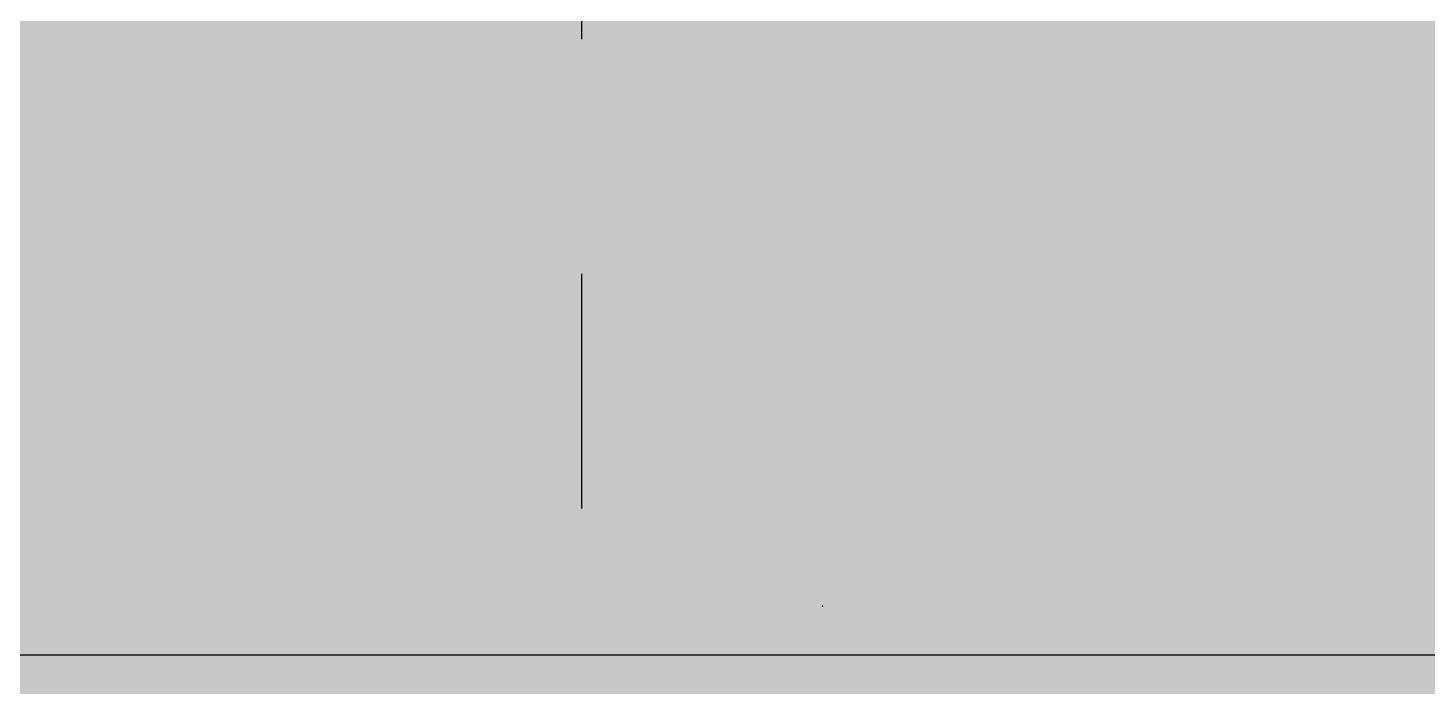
# Model space of a CAD drawing. Header units: metres. Extents: x -41 to 570, y -54 to 184.
# Drawn here: x -13.726 to -13.129, y -7.13 to -6.849 of the extents above; entities that cross this region are included whole.
import ezdxf

# ---------------------------------------------------------------- set-up
doc = ezdxf.new("R2010")
doc.units = ezdxf.units.M
doc.linetypes.add('DASHEDX2', pattern=[1.5, 1, -0.5])
doc.layers.add('1', color=232, linetype='DASHEDX2')
doc.layers.add('JL-LAY', color=7, linetype='Continuous')
doc.layers.add('PUC$0$ARQ-FORRO', color=9, linetype='Continuous', lineweight=5)

# ---------------------------------------------------------------- blocks, each defined once
blk = doc.blocks.new('PUC$0$forro area comum')
at = {"layer": 'PUC$0$ARQ-FORRO'}
h = blk.add_hatch(color=256, dxfattribs=at)
h.dxf.hatch_style = 1
h.paths.add_polyline_path([(14.80503, 8.42486), (14.80499, 4.92486), (14.59499, 4.92486), (14.59499, 4.10488), (9.60499, 4.10488), (9.60499, 4.92486), (9.24499, 4.92486), (9.24499, 4.10487), (5.55499, 4.10486), (5.55499, 4.52491), (5.39742, 4.52491), (5.39742, 8.70486), (5.55499, 8.70486), (5.55499, 9.28493), (9.24495, 9.28508), (9.24503, 8.42486)])
blk = doc.blocks.new('PUC')
at = {"layer": 'PUC$0$ARQ-FORRO'}
blk.add_blockref('PUC$0$forro area comum', (0, 0), dxfattribs=at)
blk = doc.blocks.new('cadeira think')
for points in [[(-9.853, -18.652, 0, 0, 0), (-9.93, -17.2, 0.182, 0.182, 0)], [(-9.556, -18.843, 0, 0, 0), (-9.71, -17.403, 0.182, 0.182, 0)], [(-9.515, -18.859, 0, 0, 0), (-9.67, -17.414, 0.182, 0.182, 0)], [(-9.611, -19.671, 0, 0, 0), (-9.853, -18.652, 0.182, 0.182, 0)], [(-9.316, -19.844, 0, 0, 0), (-9.556, -18.843, 0.182, 0.182, 0)], [(-9.263, -19.867, 0, 0, 0), (-9.515, -18.859, 0.182, 0.182, 0)], [(-9.29, -20.036, 0, 0, 0), (-9.611, -19.671, 0.182, 0.182, 0)], [(-9.316, -19.844, 0, 0, 0), (-9.314, -19.848, 0.182, 0.182, 0)], [(-8.696, -20.437, 0, 0, 0), (-9.314, -19.848, 0.182, 0.182, 0)], [(-9.29, -20.036, 0, 0, 0), (-8.821, -20.373, 0.182, 0.182, 0)], [(-9.263, -19.867, 0, 0, 0), (-8.663, -20.413, 0.182, 0.182, 0)], [(-8.743, -20.393, 0, 0, 0), (-8.821, -20.373, 0.182, 0.182, 0)], [(-7.389, -20.833, 0, 0, 0), (-8.696, -20.437, 0.182, 0.182, 0)], [(-7.365, -20.817, 0, 0, 0), (-8.663, -20.413, 0.182, 0.182, 0)], [(7.365, -20.817, 0, 0, 0), (8.663, -20.413, 0.182, 0.182, 0)], [(7.389, -20.833, 0, 0, 0), (8.696, -20.437, 0.182, 0.182, 0)], [(-4.901, -21.098, 0, 0, 0), (-7.389, -20.833, 0.182, 0.182, 0)], [(-7.378, -20.835, 0, 0, 0), (-7.389, -20.833, 0.182, 0.182, 0)], [(-7.378, -20.835, 0, 0, 0), (-6.651, -20.912, 0.182, 0.182, 0)], [(-4.878, -21.082, 0, 0, 0), (-7.365, -20.817, 0.182, 0.182, 0)], [(4.878, -21.082, 0, 0, 0), (7.365, -20.817, 0.182, 0.182, 0)], [(4.901, -21.098, 0, 0, 0), (7.389, -20.833, 0.182, 0.182, 0)], [(6.651, -20.912, 0, 0, 0), (7.378, -20.835, 0.182, 0.182, 0)], [(7.389, -20.833, 0, 0, 0), (7.378, -20.835, 0.182, 0.182, 0)], [(-2.437, -21.204, 0, 0, 0), (-4.901, -21.098, 0.182, 0.182, 0)], [(-2.414, -21.187, 0, 0, 0), (-4.878, -21.082, 0.182, 0.182, 0)], [(-2.437, -21.204, 0, 0, 0), (0, -21.217, 0.182, 0.182, 0)], [(-2.414, -21.187, 0, 0, 0), (0, -21.199, 0.182, 0.182, 0)], [(-0.637, -21.213, 0, 0, 0), (-0.56, -24.775, 0.182, 0.182, 0)], [(2.414, -21.187, 0, 0, 0), (0, -21.199, 0.182, 0.182, 0)], [(2.437, -21.204, 0, 0, 0), (0, -21.217, 0.182, 0.182, 0)], [(0.637, -21.213, 0, 0, 0), (0.56, -24.775, 0.182, 0.182, 0)], [(2.414, -21.187, 0, 0, 0), (4.878, -21.082, 0.182, 0.182, 0)], [(2.437, -21.204, 0, 0, 0), (4.901, -21.098, 0.182, 0.182, 0)], [(-1.038, -23.681, 0, 0, 0), (-0.979, -23.524, 0.182, 0.182, 0)], [(-1.038, -23.681, 0, 0, 0), (-1.038, -23.824, 0.182, 0.182, 0)], [(-1.038, -23.824, 0, 0, 0), (-1.038, -23.681, 0.182, 0.182, 0)], [(-0.803, -23.472, 0, 0, 0), (-0.979, -23.524, 0.182, 0.182, 0)], [(-0.588, -23.472, 0, 0, 0), (-0.803, -23.472, 0.182, 0.182, 0)], [(0.588, -23.472, 0, 0, 0), (0.803, -23.472, 0.182, 0.182, 0)], [(0.803, -23.472, 0, 0, 0), (0.979, -23.524, 0.182, 0.182, 0)], [(1.038, -23.681, 0, 0, 0), (0.979, -23.524, 0.182, 0.182, 0)], [(1.038, -23.681, 0, 0, 0), (1.038, -23.824, 0.182, 0.182, 0)], [(1.038, -23.824, 0, 0, 0), (1.038, -23.681, 0.182, 0.182, 0)], [(-1.038, -23.824, 0, 0, 0), (-1.038, -24.216, 0.182, 0.182, 0)], [(-1.038, -24.216, 0, 0, 0), (-1.038, -23.824, 0.182, 0.182, 0)], [(1.038, -23.824, 0, 0, 0), (1.038, -24.216, 0.182, 0.182, 0)], [(1.038, -24.216, 0, 0, 0), (1.038, -23.824, 0.182, 0.182, 0)], [(-1.038, -24.216, 0, 0, 0), (-1.038, -24.752, 0.182, 0.182, 0)], [(-1.038, -24.752, 0, 0, 0), (-1.038, -24.216, 0.182, 0.182, 0)], [(1.038, -24.216, 0, 0, 0), (1.038, -24.752, 0.182, 0.182, 0)], [(1.038, -24.752, 0, 0, 0), (1.038, -24.216, 0.182, 0.182, 0)], [(-1.038, -24.752, 0, 0, 0), (-1.038, -25.287, 0.182, 0.182, 0)], [(-1.038, -24.752, 0, 0, 0), (-1.038, -25.287, 0.182, 0.182, 0)], [(-0.552, -25.125, 0, 0, 0), (-0.56, -24.775, 0.182, 0.182, 0)], [(0.553, -25.125, 0, 0, 0), (0.56, -24.775, 0.182, 0.182, 0)], [(1.038, -24.752, 0, 0, 0), (1.038, -25.287, 0.182, 0.182, 0)], [(1.038, -24.752, 0, 0, 0), (1.038, -25.287, 0.182, 0.182, 0)], [(-0.552, -25.39, 0, 0, 0), (-0.552, -25.125, 0.182, 0.182, 0)], [(0.552, -25.39, 0, 0, 0), (0.553, -25.125, 0.182, 0.182, 0)], [(-1.038, -25.68, 0, 0, 0), (-1.038, -25.287, 0.182, 0.182, 0)], [(-1.038, -25.287, 0, 0, 0), (-1.038, -25.68, 0.182, 0.182, 0)], [(-0.565, -25.505, 0, 0, 0), (-0.552, -25.39, 0.182, 0.182, 0)], [(-0.563, -25.579, 0, 0, 0), (-0.565, -25.505, 0.182, 0.182, 0)], [(0.552, -25.39, 0, 0, 0), (0.565, -25.505, 0.182, 0.182, 0)], [(0.563, -25.579, 0, 0, 0), (0.565, -25.505, 0.182, 0.182, 0)], [(1.038, -25.68, 0, 0, 0), (1.038, -25.287, 0.182, 0.182, 0)], [(1.038, -25.287, 0, 0, 0), (1.038, -25.68, 0.182, 0.182, 0)], [(-1.038, -25.823, 0, 0, 0), (-1.038, -25.68, 0.182, 0.182, 0)], [(-1.038, -25.68, 0, 0, 0), (-1.038, -25.823, 0.182, 0.182, 0)], [(-1.038, -25.823, 0, 0, 0), (-0.979, -25.979, 0.182, 0.182, 0)], [(-0.523, -25.766, 0, 0, 0), (-0.563, -25.579, 0.182, 0.182, 0)], [(-0.423, -25.922, 0, 0, 0), (-0.523, -25.766, 0.182, 0.182, 0)], [(0.423, -25.922, 0, 0, 0), (0.523, -25.766, 0.182, 0.182, 0)], [(0.523, -25.766, 0, 0, 0), (0.563, -25.579, 0.182, 0.182, 0)], [(1.038, -25.823, 0, 0, 0), (0.979, -25.979, 0.182, 0.182, 0)], [(1.038, -25.823, 0, 0, 0), (1.038, -25.68, 0.182, 0.182, 0)], [(1.038, -25.68, 0, 0, 0), (1.038, -25.823, 0.182, 0.182, 0)], [(-0.803, -26.031, 0, 0, 0), (-0.979, -25.979, 0.182, 0.182, 0)], [(-0.423, -26.031, 0, 0, 0), (-0.803, -26.031, 0.182, 0.182, 0)], [(-0.423, -26.031, 0, 0, 0), (-0.423, -25.922, 0.182, 0.182, 0)], [(-0.423, -25.922, 0, 0, 0), (-0.423, -26.031, 0.182, 0.182, 0)], [(-0.4, -25.959, 0, 0, 0), (-0.423, -25.922, 0.182, 0.182, 0)], [(-0.4, -25.959, 0, 0, 0), (-0.364, -25.983, 0.182, 0.182, 0)], [(-0.364, -26.031, 0, 0, 0), (-0.364, -25.983, 0.182, 0.182, 0)], [(-0.364, -26.031, 0, 0, 0), (-0.364, -25.983, 0.182, 0.182, 0)], [(-0.364, -25.983, 0, 0, 0), (-0.217, -26.083, 0.182, 0.182, 0)], [(-0.364, -26.031, 0, 0, 0), (-0.293, -26.031, 0.182, 0.182, 0)], [(0, -26.127, 0, 0, 0), (-0.217, -26.083, 0.182, 0.182, 0)], [(0.217, -26.083, 0, 0, 0), (0, -26.127, 0.182, 0.182, 0)], [(0.217, -26.083, 0, 0, 0), (0.4, -25.959, 0.182, 0.182, 0)], [(0.293, -26.031, 0, 0, 0), (0.364, -26.031, 0.182, 0.182, 0)], [(0.364, -26.031, 0, 0, 0), (0.364, -25.983, 0.182, 0.182, 0)], [(0.364, -25.983, 0, 0, 0), (0.364, -26.031, 0.182, 0.182, 0)], [(0.4, -25.959, 0, 0, 0), (0.423, -25.922, 0.182, 0.182, 0)], [(0.423, -26.031, 0, 0, 0), (0.423, -25.922, 0.182, 0.182, 0)], [(0.423, -25.922, 0, 0, 0), (0.423, -26.031, 0.182, 0.182, 0)], [(0.423, -26.031, 0, 0, 0), (0.803, -26.031, 0.182, 0.182, 0)], [(0.803, -26.031, 0, 0, 0), (0.979, -25.979, 0.182, 0.182, 0)]]:
    blk.add_lwpolyline(points, format="xyseb")
blk.add_point((0, -21.217))
blk = doc.blocks.new('A$Ccbad53d6')
at = {"layer": 'JL-LAY', "elevation": 0.00001}
blk.add_lwpolyline([(0.83884, 1.28824), (4.53411, 1.28824), (4.53411, 1.84824), (0.83884, 1.84824)], close=True, dxfattribs=at)
at = {"layer": 'JL-LAY', "xscale": -0.01968503937007875, "yscale": 0.01968503937007875, "zscale": 0.01968503937007875, "rotation": 170.1028339548699}
blk.add_blockref('cadeira think', (1.34596, 0.89752), dxfattribs=at)
blk = doc.blocks.new('est-lo-08-6sa-r00')
at = {"layer": '1'}
blk.add_line((-965.511702, -1189.037616), (-1061.579404, -958.860895), dxfattribs=at)

msp = doc.modelspace()

# ---------------------------------------------------------------- block references
at = {"rotation": 180}
msp.add_blockref('PUC', (0, 0), dxfattribs=at)
at = {"linetype": 'Continuous', "xscale": 0.01, "yscale": 0.01, "zscale": 0.01, "rotation": 337.346050855639}
msp.add_blockref('est-lo-08-6sa-r00', (0, 0), dxfattribs=at)
at = {"layer": 'JL-LAY'}
msp.add_blockref('A$Ccbad53d6', (-14.80499, -8.40486, 0), dxfattribs=at)

doc.saveas('drawing.dxf')
